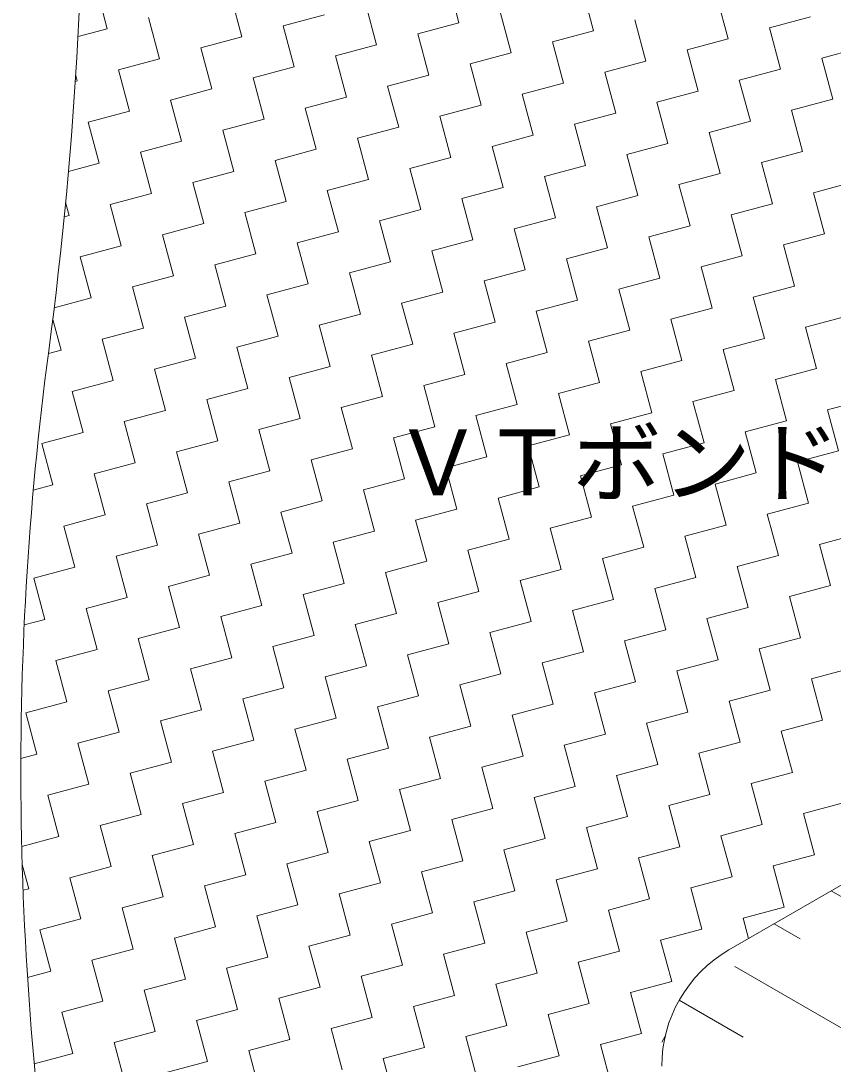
# Model space of a CAD drawing. Units: millimetres, scale not verified. Extents: x -1380 to 1380, y -955 to 955.
# Drawn here: x -530 to -348.6, y 20.7 to 253.6 of the extents above; entities that cross this region are included whole.
import ezdxf
from ezdxf.enums import TextEntityAlignment as Align

# ---------------------------------------------------------------- set-up
doc = ezdxf.new("R2010")
doc.units = ezdxf.units.MM
doc.header["$LTSCALE"] = 3
for name, color, linetype, lineweight in [('0-3_BOUSUI', 1, 'Continuous', 18), ('0-4_MOJI', 7, 'Continuous', 18), ('0-5_HATCH', 9, 'Continuous', 18), ('0-7_KANAMONO', 4, 'Continuous', 18)]:
    doc.layers.add(name, color=color, linetype=linetype, lineweight=lineweight)
doc.styles.add('ＭＳ ゴシック', font='')
doc.styles.get('ＭＳ ゴシック').set_extended_font_data('MS Gothic')

msp = doc.modelspace()

# ---------------------------------------------------------------- linework, layer by layer
at = {"layer": '0-3_BOUSUI'}
for centre, radius, start, end in [((-1417.234, 298.729), 901.299, 352.42771, 1.3523), ((182.967, 86.005), 712.979, 172.42771, 189.40589)]:
    msp.add_arc(centre, radius, start, end, dxfattribs=at)
at = {"layer": '0-5_HATCH'}
for p, q in [((-510.704, 251.905), (-513.169, 261.105)), ((-432.17, 253.226), (-434.635, 262.426)), ((-480.638, 250.1), (-483.103, 259.3)), ((-402.104, 251.421), (-404.569, 260.621)), ((-372.037, 249.616), (-374.502, 258.817)), ((-450.571, 248.295), (-453.036, 257.496)), ((-499.038, 245.169), (-501.504, 254.37)), ((-471.437, 252.565), (-462.237, 255.03)), ((-420.504, 246.491), (-422.97, 255.691)), ((-362.837, 252.082), (-353.636, 254.547)), ((-517.245, 250.152), (-510.704, 251.905)), ((-468.972, 243.365), (-471.437, 252.565)), ((-441.371, 250.76), (-432.17, 253.226)), ((-390.438, 244.686), (-392.903, 253.886)), ((-360.371, 242.881), (-362.837, 252.082)), ((-489.838, 247.635), (-480.638, 250.1)), ((-438.905, 241.56), (-441.371, 250.76)), ((-411.304, 248.956), (-402.104, 251.421)), ((-381.237, 247.151), (-372.037, 249.616)), ((-487.373, 238.434), (-489.838, 247.635)), ((-459.771, 245.83), (-450.571, 248.295)), ((-408.839, 239.755), (-411.304, 248.956)), ((-378.772, 237.951), (-381.237, 247.151)), ((-351.171, 245.346), (-341.97, 247.812)), ((-508.239, 242.704), (-499.038, 245.169)), ((-457.306, 236.63), (-459.771, 245.83)), ((-429.705, 244.025), (-420.504, 246.491)), ((-399.638, 242.221), (-390.438, 244.686)), ((-348.706, 236.146), (-351.171, 245.346)), ((-505.774, 233.504), (-508.239, 242.704)), ((-478.172, 240.899), (-468.972, 243.365)), ((-427.24, 234.825), (-429.705, 244.025)), ((-369.572, 240.416), (-360.371, 242.881)), ((-517.842, 240.131), (-517.439, 240.239)), ((-517.439, 240.239), (-517.758, 241.429)), ((-475.707, 231.699), (-478.172, 240.899)), ((-448.106, 239.095), (-438.905, 241.56)), ((-397.173, 233.02), (-399.638, 242.221)), ((-367.106, 231.215), (-369.572, 240.416)), ((-496.573, 235.969), (-487.373, 238.434)), ((-445.641, 229.894), (-448.106, 239.095)), ((-418.039, 237.29), (-408.839, 239.755)), ((-387.973, 235.485), (-378.772, 237.951)), ((-494.108, 226.769), (-496.573, 235.969)), ((-466.507, 234.164), (-457.306, 236.63)), ((-415.574, 228.09), (-418.039, 237.29)), ((-385.507, 226.285), (-387.973, 235.485)), ((-357.906, 233.681), (-348.706, 236.146)), ((-514.974, 231.038), (-505.774, 233.504)), ((-464.041, 224.964), (-466.507, 234.164)), ((-436.44, 232.36), (-427.24, 234.825)), ((-406.373, 230.555), (-397.173, 233.02)), ((-355.441, 224.48), (-357.906, 233.681)), ((-512.509, 221.838), (-514.974, 231.038)), ((-484.908, 229.234), (-475.707, 231.699)), ((-433.975, 223.159), (-436.44, 232.36)), ((-376.307, 228.75), (-367.106, 231.215)), ((-482.442, 220.033), (-484.908, 229.234)), ((-454.841, 227.429), (-445.641, 229.894)), ((-403.908, 221.354), (-406.373, 230.555)), ((-373.842, 219.55), (-376.307, 228.75)), ((-503.308, 224.303), (-494.108, 226.769)), ((-452.376, 218.229), (-454.841, 227.429)), ((-424.774, 225.624), (-415.574, 228.09)), ((-394.708, 223.82), (-385.507, 226.285)), ((-500.843, 215.103), (-503.308, 224.303)), ((-473.242, 222.499), (-464.041, 224.964)), ((-422.309, 216.424), (-424.774, 225.624)), ((-392.243, 214.619), (-394.708, 223.82)), ((-364.641, 222.015), (-355.441, 224.48)), ((-519.38, 219.997), (-512.509, 221.838)), ((-470.777, 213.298), (-473.242, 222.499)), ((-443.175, 220.694), (-433.975, 223.159)), ((-413.109, 218.889), (-403.908, 221.354)), ((-362.176, 212.815), (-364.641, 222.015)), ((-491.643, 217.568), (-482.442, 220.033)), ((-440.71, 211.493), (-443.175, 220.694)), ((-383.042, 217.085), (-373.842, 219.55)), ((-489.177, 208.368), (-491.643, 217.568)), ((-461.576, 215.763), (-452.376, 218.229)), ((-410.643, 209.689), (-413.109, 218.889)), ((-380.577, 207.884), (-383.042, 217.085)), ((-352.976, 215.28), (-343.775, 217.745)), ((-510.044, 212.638), (-500.843, 215.103)), ((-459.111, 206.563), (-461.576, 215.763)), ((-431.51, 213.959), (-422.309, 216.424)), ((-401.443, 212.154), (-392.243, 214.619)), ((-350.51, 206.079), (-352.976, 215.28)), ((-519.244, 210.172), (-520.016, 213.054)), ((-507.578, 203.437), (-510.044, 212.638)), ((-479.977, 210.833), (-470.777, 213.298)), ((-429.044, 204.758), (-431.51, 213.959)), ((-398.978, 202.954), (-401.443, 212.154)), ((-371.376, 210.349), (-362.176, 212.815)), ((-520.325, 209.883), (-519.244, 210.172)), ((-477.512, 201.632), (-479.977, 210.833)), ((-449.91, 209.028), (-440.71, 211.493)), ((-419.844, 207.224), (-410.643, 209.689)), ((-368.911, 201.149), (-371.376, 210.349)), ((-498.378, 205.902), (-489.177, 208.368)), ((-447.445, 199.828), (-449.91, 209.028)), ((-389.777, 205.419), (-380.577, 207.884)), ((-495.913, 196.702), (-498.378, 205.902)), ((-468.311, 204.098), (-459.111, 206.563)), ((-417.379, 198.023), (-419.844, 207.224)), ((-387.312, 196.218), (-389.777, 205.419)), ((-359.711, 203.614), (-350.51, 206.079)), ((-516.779, 200.972), (-507.578, 203.437)), ((-465.846, 194.897), (-468.311, 204.098)), ((-438.245, 202.293), (-429.044, 204.758)), ((-408.178, 200.488), (-398.978, 202.954)), ((-357.245, 194.414), (-359.711, 203.614)), ((-514.314, 191.771), (-516.779, 200.972)), ((-486.712, 199.167), (-477.512, 201.632)), ((-435.78, 193.093), (-438.245, 202.293)), ((-405.713, 191.288), (-408.178, 200.488)), ((-378.112, 198.684), (-368.911, 201.149)), ((-484.247, 189.967), (-486.712, 199.167)), ((-456.646, 197.363), (-447.445, 199.828)), ((-375.646, 189.483), (-378.112, 198.684)), ((-505.113, 194.237), (-495.913, 196.702)), ((-454.18, 188.162), (-456.646, 197.363)), ((-426.579, 195.558), (-417.379, 198.023)), ((-396.512, 193.753), (-387.312, 196.218)), ((-502.648, 185.036), (-505.113, 194.237)), ((-475.047, 192.432), (-465.846, 194.897)), ((-424.114, 186.357), (-426.579, 195.558)), ((-394.047, 184.553), (-396.512, 193.753)), ((-366.446, 191.948), (-357.245, 194.414)), ((-522.571, 189.559), (-514.314, 191.771)), ((-472.581, 183.232), (-475.047, 192.432)), ((-444.98, 190.627), (-435.78, 193.093)), ((-414.913, 188.823), (-405.713, 191.288)), ((-363.981, 182.748), (-366.446, 191.948)), ((-493.447, 187.501), (-484.247, 189.967)), ((-442.515, 181.427), (-444.98, 190.627)), ((-412.448, 179.622), (-414.913, 188.823)), ((-384.847, 187.018), (-375.646, 189.483)), ((-521.049, 180.106), (-522.89, 186.977)), ((-490.982, 178.301), (-493.447, 187.501)), ((-463.381, 185.697), (-454.18, 188.162)), ((-382.382, 177.817), (-384.847, 187.018)), ((-354.78, 185.213), (-345.58, 187.678)), ((-511.848, 182.571), (-502.648, 185.036)), ((-460.916, 176.496), (-463.381, 185.697)), ((-433.314, 183.892), (-424.114, 186.357)), ((-403.248, 182.087), (-394.047, 184.553)), ((-352.315, 176.013), (-354.78, 185.213)), ((-509.383, 173.371), (-511.848, 182.571)), ((-481.782, 180.766), (-472.581, 183.232)), ((-430.849, 174.692), (-433.314, 183.892)), ((-400.782, 172.887), (-403.248, 182.087)), ((-373.181, 180.283), (-363.981, 182.748)), ((-523.876, 179.348), (-521.049, 180.106)), ((-479.316, 171.566), (-481.782, 180.766)), ((-451.715, 178.962), (-442.515, 181.427)), ((-421.649, 177.157), (-412.448, 179.622)), ((-370.716, 171.082), (-373.181, 180.283)), ((-500.183, 175.836), (-490.982, 178.301)), ((-449.25, 169.761), (-451.715, 178.962)), ((-419.183, 167.956), (-421.649, 177.157)), ((-391.582, 175.352), (-382.382, 177.817)), ((-497.717, 166.635), (-500.183, 175.836)), ((-470.116, 174.031), (-460.916, 176.496)), ((-389.117, 166.152), (-391.582, 175.352)), ((-361.515, 173.548), (-352.315, 176.013)), ((-518.584, 170.905), (-509.383, 173.371)), ((-467.651, 164.831), (-470.116, 174.031)), ((-440.049, 172.226), (-430.849, 174.692)), ((-409.983, 170.422), (-400.782, 172.887)), ((-359.05, 164.347), (-361.515, 173.548)), ((-516.118, 161.705), (-518.584, 170.905)), ((-488.517, 169.101), (-479.316, 171.566)), ((-437.584, 163.026), (-440.049, 172.226)), ((-407.518, 161.221), (-409.983, 170.422)), ((-379.916, 168.617), (-370.716, 171.082)), ((-486.052, 159.9), (-488.517, 169.101)), ((-458.45, 167.296), (-449.25, 169.761)), ((-428.384, 165.491), (-419.183, 167.956)), ((-377.451, 159.417), (-379.916, 168.617)), ((-349.85, 166.812), (-340.649, 169.278)), ((-506.918, 164.17), (-497.717, 166.635)), ((-455.985, 158.095), (-458.45, 167.296)), ((-425.919, 156.291), (-428.384, 165.491)), ((-398.317, 163.687), (-389.117, 166.152)), ((-347.384, 157.612), (-349.85, 166.812)), ((-504.453, 154.97), (-506.918, 164.17)), ((-476.851, 162.365), (-467.651, 164.831)), ((-395.852, 154.486), (-398.317, 163.687)), ((-368.251, 161.882), (-359.05, 164.347)), ((-525.319, 159.24), (-516.118, 161.705)), ((-474.386, 153.165), (-476.851, 162.365)), ((-446.785, 160.561), (-437.584, 163.026)), ((-416.718, 158.756), (-407.518, 161.221)), ((-365.785, 152.681), (-368.251, 161.882)), ((-522.853, 150.039), (-525.319, 159.24)), ((-495.252, 157.435), (-486.052, 159.9)), ((-444.319, 151.36), (-446.785, 160.561)), ((-414.253, 149.556), (-416.718, 158.756)), ((-386.651, 156.951), (-377.451, 159.417)), ((-492.787, 148.234), (-495.252, 157.435)), ((-465.186, 155.63), (-455.985, 158.095)), ((-435.119, 153.826), (-425.919, 156.291)), ((-384.186, 147.751), (-386.651, 156.951)), ((-356.585, 155.147), (-347.384, 157.612)), ((-513.653, 152.504), (-504.453, 154.97)), ((-462.72, 146.43), (-465.186, 155.63)), ((-432.654, 144.625), (-435.119, 153.826)), ((-405.052, 152.021), (-395.852, 154.486)), ((-354.12, 145.946), (-356.585, 155.147)), ((-511.188, 143.304), (-513.653, 152.504)), ((-483.586, 150.7), (-474.386, 153.165)), ((-402.587, 142.82), (-405.052, 152.021)), ((-374.986, 150.216), (-365.785, 152.681)), ((-527.236, 148.865), (-522.853, 150.039)), ((-481.121, 141.499), (-483.586, 150.7)), ((-453.52, 148.895), (-444.319, 151.36)), ((-423.453, 147.09), (-414.253, 149.556)), ((-372.521, 141.016), (-374.986, 150.216)), ((-501.987, 145.769), (-492.787, 148.234)), ((-451.055, 139.695), (-453.52, 148.895)), ((-420.988, 137.89), (-423.453, 147.09)), ((-393.387, 145.286), (-384.186, 147.751)), ((-499.522, 136.569), (-501.987, 145.769)), ((-471.921, 143.965), (-462.72, 146.43)), ((-441.854, 142.16), (-432.654, 144.625)), ((-390.921, 136.085), (-393.387, 145.286)), ((-363.32, 143.481), (-354.12, 145.946)), ((-520.388, 140.839), (-511.188, 143.304)), ((-469.455, 134.764), (-471.921, 143.965)), ((-439.389, 132.959), (-441.854, 142.16)), ((-411.788, 140.355), (-402.587, 142.82)), ((-360.855, 134.281), (-363.32, 143.481)), ((-517.923, 131.638), (-520.388, 140.839)), ((-490.322, 139.034), (-481.121, 141.499)), ((-409.322, 131.155), (-411.788, 140.355)), ((-381.721, 138.55), (-372.521, 141.016)), ((-487.856, 129.834), (-490.322, 139.034)), ((-460.255, 137.229), (-451.055, 139.695)), ((-430.188, 135.425), (-420.988, 137.89)), ((-379.256, 129.35), (-381.721, 138.55)), ((-351.654, 136.746), (-342.454, 139.211)), ((-508.723, 134.104), (-499.522, 136.569)), ((-457.79, 128.029), (-460.255, 137.229)), ((-427.723, 126.224), (-430.188, 135.425)), ((-400.122, 133.62), (-390.921, 136.085)), ((-349.189, 127.545), (-351.654, 136.746)), ((-506.257, 124.903), (-508.723, 134.104)), ((-478.656, 132.299), (-469.455, 134.764)), ((-448.589, 130.494), (-439.389, 132.959)), ((-397.657, 124.42), (-400.122, 133.62)), ((-370.055, 131.815), (-360.855, 134.281)), ((-527.123, 129.173), (-517.923, 131.638)), ((-476.191, 123.098), (-478.656, 132.299)), ((-446.124, 121.294), (-448.589, 130.494)), ((-418.523, 128.689), (-409.322, 131.155)), ((-367.59, 122.615), (-370.055, 131.815)), ((-524.658, 119.973), (-527.123, 129.173)), ((-497.057, 127.368), (-487.856, 129.834)), ((-416.058, 119.489), (-418.523, 128.689)), ((-388.456, 126.885), (-379.256, 129.35)), ((-494.592, 118.168), (-497.057, 127.368)), ((-466.99, 125.564), (-457.79, 128.029)), ((-436.924, 123.759), (-427.723, 126.224)), ((-385.991, 117.684), (-388.456, 126.885)), ((-358.39, 125.08), (-349.189, 127.545)), ((-515.458, 122.438), (-506.257, 124.903)), ((-464.525, 116.363), (-466.99, 125.564)), ((-434.458, 114.559), (-436.924, 123.759)), ((-406.857, 121.954), (-397.657, 124.42)), ((-355.924, 115.88), (-358.39, 125.08)), ((-512.992, 113.237), (-515.458, 122.438)), ((-485.391, 120.633), (-476.191, 123.098)), ((-455.325, 118.828), (-446.124, 121.294)), ((-404.392, 112.754), (-406.857, 121.954)), ((-376.79, 120.15), (-367.59, 122.615)), ((-529.26, 118.739), (-524.658, 119.973)), ((-482.926, 111.433), (-485.391, 120.633)), ((-452.859, 109.628), (-455.325, 118.828)), ((-425.258, 117.024), (-416.058, 119.489)), ((-374.325, 110.949), (-376.79, 120.15)), ((-503.792, 115.703), (-494.592, 118.168)), ((-422.793, 107.823), (-425.258, 117.024)), ((-395.191, 115.219), (-385.991, 117.684)), ((-501.327, 106.502), (-503.792, 115.703)), ((-473.725, 113.898), (-464.525, 116.363)), ((-443.659, 112.093), (-434.458, 114.559)), ((-392.726, 106.019), (-395.191, 115.219)), ((-365.125, 113.414), (-355.924, 115.88)), ((-522.193, 110.772), (-512.992, 113.237)), ((-471.26, 104.698), (-473.725, 113.898)), ((-441.194, 102.893), (-443.659, 112.093)), ((-413.592, 110.289), (-404.392, 112.754)), ((-362.66, 104.214), (-365.125, 113.414)), ((-519.728, 101.572), (-522.193, 110.772)), ((-492.126, 108.967), (-482.926, 111.433)), ((-462.06, 107.163), (-452.859, 109.628)), ((-411.127, 101.088), (-413.592, 110.289)), ((-383.526, 108.484), (-374.325, 110.949)), ((-489.661, 99.767), (-492.126, 108.967)), ((-431.993, 105.358), (-422.793, 107.823)), ((-381.06, 99.283), (-383.526, 108.484)), ((-353.459, 106.679), (-344.259, 109.144)), ((-510.527, 104.037), (-501.327, 106.502)), ((-459.594, 97.962), (-462.06, 107.163)), ((-429.528, 96.158), (-431.993, 105.358)), ((-401.927, 103.553), (-392.726, 106.019)), ((-350.994, 97.479), (-353.459, 106.679)), ((-508.062, 94.837), (-510.527, 104.037)), ((-480.461, 102.232), (-471.26, 104.698)), ((-450.394, 100.428), (-441.194, 102.893)), ((-399.461, 94.353), (-401.927, 103.553)), ((-371.86, 101.749), (-362.66, 104.214)), ((-528.928, 99.106), (-519.728, 101.572)), ((-477.995, 93.032), (-480.461, 102.232)), ((-447.929, 91.227), (-450.394, 100.428)), ((-420.327, 98.623), (-411.127, 101.088)), ((-369.395, 92.548), (-371.86, 101.749)), ((-526.463, 89.906), (-528.928, 99.106)), ((-498.861, 97.302), (-489.661, 99.767)), ((-468.795, 95.497), (-459.594, 97.962)), ((-417.862, 89.422), (-420.327, 98.623)), ((-390.261, 96.818), (-381.06, 99.283)), ((-496.396, 88.101), (-498.861, 97.302)), ((-438.728, 93.692), (-429.528, 96.158)), ((-387.796, 87.618), (-390.261, 96.818)), ((-360.194, 95.013), (-350.994, 97.479)), ((-517.262, 92.371), (-508.062, 94.837)), ((-466.33, 86.297), (-468.795, 95.497)), ((-436.263, 84.492), (-438.728, 93.692)), ((-408.662, 91.888), (-399.461, 94.353)), ((-357.729, 85.813), (-360.194, 95.013)), ((-514.797, 83.171), (-517.262, 92.371)), ((-487.196, 90.567), (-477.995, 93.032)), ((-457.129, 88.762), (-447.929, 91.227)), ((-406.197, 82.687), (-408.662, 91.888)), ((-378.595, 90.083), (-369.395, 92.548)), ((-530.006, 88.957), (-526.463, 89.906)), ((-484.731, 81.366), (-487.196, 90.567)), ((-454.664, 79.561), (-457.129, 88.762)), ((-427.063, 86.957), (-417.862, 89.422)), ((-376.13, 80.883), (-378.595, 90.083)), ((-505.597, 85.636), (-496.396, 88.101)), ((-475.53, 83.831), (-466.33, 86.297)), ((-424.597, 77.757), (-427.063, 86.957)), ((-396.996, 85.152), (-387.796, 87.618)), ((-503.131, 76.436), (-505.597, 85.636)), ((-445.464, 82.027), (-436.263, 84.492)), ((-394.531, 75.952), (-396.996, 85.152)), ((-366.929, 83.348), (-357.729, 85.813)), ((-523.998, 80.706), (-514.797, 83.171)), ((-473.065, 74.631), (-475.53, 83.831)), ((-442.998, 72.826), (-445.464, 82.027)), ((-415.397, 80.222), (-406.197, 82.687)), ((-364.464, 74.147), (-366.929, 83.348)), ((-521.532, 71.505), (-523.998, 80.706)), ((-493.931, 78.901), (-484.731, 81.366)), ((-463.864, 77.096), (-454.664, 79.561)), ((-412.932, 71.022), (-415.397, 80.222)), ((-385.33, 78.417), (-376.13, 80.883)), ((-491.466, 69.7), (-493.931, 78.901)), ((-461.399, 67.896), (-463.864, 77.096)), ((-433.798, 75.291), (-424.597, 77.757)), ((-382.865, 69.217), (-385.33, 78.417)), ((-355.264, 76.613), (-346.063, 79.078)), ((-512.332, 73.97), (-503.131, 76.436)), ((-482.265, 72.166), (-473.065, 74.631)), ((-431.333, 66.091), (-433.798, 75.291)), ((-403.731, 73.487), (-394.531, 75.952)), ((-352.799, 67.412), (-355.264, 76.613)), ((-509.867, 64.77), (-512.332, 73.97)), ((-452.199, 70.361), (-442.998, 72.826)), ((-401.266, 64.286), (-403.731, 73.487)), ((-373.665, 71.682), (-364.464, 74.147)), ((-529.816, 69.285), (-521.532, 71.505)), ((-479.8, 62.965), (-482.265, 72.166)), ((-449.733, 61.161), (-452.199, 70.361)), ((-422.132, 68.556), (-412.932, 71.022)), ((-371.199, 62.482), (-373.665, 71.682)), ((-500.666, 67.235), (-491.466, 69.7)), ((-470.6, 65.43), (-461.399, 67.896)), ((-419.667, 59.356), (-422.132, 68.556)), ((-392.066, 66.752), (-382.865, 69.217)), ((-498.201, 58.035), (-500.666, 67.235)), ((-468.134, 56.23), (-470.6, 65.43)), ((-440.533, 63.626), (-431.333, 66.091)), ((-389.6, 57.551), (-392.066, 66.752)), ((-361.999, 64.947), (-352.799, 67.412)), ((-528.268, 59.839), (-529.709, 65.22)), ((-519.067, 62.305), (-509.867, 64.77)), ((-489, 60.5), (-479.8, 62.965)), ((-438.068, 54.425), (-440.533, 63.626)), ((-410.466, 61.821), (-401.266, 64.286)), ((-359.534, 55.746), (-361.999, 64.947)), ((-516.602, 53.104), (-519.067, 62.305)), ((-458.934, 58.695), (-449.733, 61.161)), ((-408.001, 52.621), (-410.466, 61.821)), ((-380.4, 60.016), (-371.199, 62.482)), ((-529.52, 59.504), (-528.268, 59.839)), ((-486.535, 51.3), (-489, 60.5)), ((-456.469, 49.495), (-458.934, 58.695)), ((-428.867, 56.891), (-419.667, 59.356)), ((-377.935, 50.816), (-380.4, 60.016)), ((-330.388, 48.56), (-349.061, 59.341)), ((-507.401, 55.569), (-498.201, 58.035)), ((-477.335, 53.765), (-468.134, 56.23)), ((-426.402, 47.69), (-428.867, 56.891)), ((-398.801, 55.086), (-389.6, 57.551)), ((-504.936, 46.369), (-507.401, 55.569)), ((-474.87, 44.564), (-477.335, 53.765)), ((-447.268, 51.96), (-438.068, 54.425)), ((-396.335, 45.885), (-398.801, 55.086)), ((-368.734, 53.281), (-359.534, 55.746)), ((-525.802, 50.639), (-516.602, 53.104)), ((-495.736, 48.834), (-486.535, 51.3)), ((-444.803, 42.76), (-447.268, 51.96)), ((-417.202, 50.155), (-408.001, 52.621)), ((-367.505, 48.693), (-368.734, 53.281)), ((-355.985, 48.674), (-361.761, 52.009)), ((-523.337, 41.439), (-525.802, 50.639)), ((-465.669, 47.03), (-456.469, 49.495)), ((-414.736, 40.955), (-417.202, 50.155)), ((-387.135, 48.351), (-377.935, 50.816)), ((-493.27, 39.634), (-495.736, 48.834)), ((-463.204, 37.829), (-465.669, 47.03)), ((-435.603, 45.225), (-426.402, 47.69)), ((-384.67, 39.15), (-387.135, 48.351)), ((-514.137, 43.904), (-504.936, 46.369)), ((-484.07, 42.099), (-474.87, 44.564)), ((-433.137, 36.024), (-435.603, 45.225)), ((-405.536, 43.42), (-396.335, 45.885)), ((-511.671, 34.703), (-514.137, 43.904)), ((-481.605, 32.899), (-484.07, 42.099)), ((-454.003, 40.294), (-444.803, 42.76)), ((-403.071, 34.22), (-405.536, 43.42)), ((-343.088, 26.563), (-370.584, 42.438)), ((-528.53, 40.047), (-523.337, 41.439)), ((-502.471, 37.169), (-493.27, 39.634)), ((-451.538, 31.094), (-454.003, 40.294)), ((-423.937, 38.49), (-414.736, 40.955)), ((-472.404, 35.364), (-463.204, 37.829)), ((-421.472, 29.289), (-423.937, 38.49)), ((-393.87, 36.685), (-384.67, 39.15)), ((-500.006, 27.968), (-502.471, 37.169)), ((-469.939, 26.163), (-472.404, 35.364)), ((-442.338, 33.559), (-433.137, 36.024)), ((-391.405, 27.485), (-393.87, 36.685)), ((-520.872, 32.238), (-511.671, 34.703)), ((-490.805, 30.433), (-481.605, 32.899)), ((-439.872, 24.359), (-442.338, 33.559)), ((-412.271, 31.755), (-403.071, 34.22)), ((-368.685, 26.677), (-383.006, 34.945)), ((-518.407, 23.038), (-520.872, 32.238)), ((-488.34, 21.233), (-490.805, 30.433)), ((-460.739, 28.629), (-451.538, 31.094)), ((-409.806, 22.554), (-412.271, 31.755)), ((-509.206, 25.503), (-500.006, 27.968)), ((-458.273, 19.428), (-460.739, 28.629)), ((-430.672, 26.824), (-421.472, 29.289)), ((-479.139, 23.698), (-469.939, 26.163)), ((-428.207, 17.624), (-430.672, 26.824)), ((-400.605, 25.019), (-391.405, 27.485)), ((-386.891, 25.6), (-386.121, 26.934)), ((-506.741, 16.302), (-509.206, 25.503)), ((-476.674, 14.498), (-479.139, 23.698)), ((-449.073, 21.894), (-439.872, 24.359)), ((-398.14, 15.819), (-400.605, 25.019)), ((-527.018, 20.73), (-518.407, 23.038)), ((-497.54, 18.768), (-488.34, 21.233)), ((-446.608, 12.693), (-449.073, 21.894)), ((-419.006, 20.089), (-409.806, 22.554))]:
    msp.add_line(p, q, dxfattribs=at)
at = {"layer": '0-7_KANAMONO'}
msp.add_line((-371.891, 46.16), (-247.461, 118), dxfattribs=at)
msp.add_arc((-356.891, 20.179), 30, 120, 180, dxfattribs=at)

# ---------------------------------------------------------------- texts
at = {"layer": '0-4_MOJI', "style": 'ＭＳ ゴシック'}
msp.add_text('ＶＴボンド', height=14.66, dxfattribs=at).set_placement((-446.881, 143.302), align=Align.BOTTOM_LEFT)

doc.saveas('drawing.dxf')
